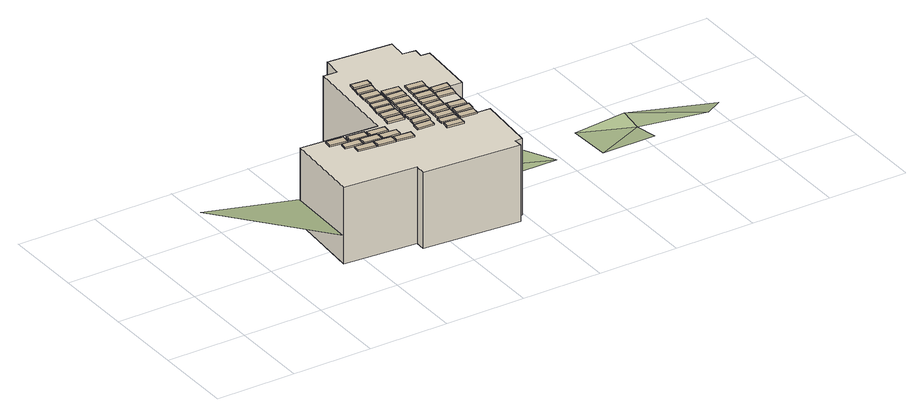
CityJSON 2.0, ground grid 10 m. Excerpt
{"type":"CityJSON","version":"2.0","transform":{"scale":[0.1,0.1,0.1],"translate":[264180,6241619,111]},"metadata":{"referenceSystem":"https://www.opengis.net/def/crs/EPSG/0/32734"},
"CityObjects":{
"building1":{"type":"Building","attributes":{"address":"50 Kylemore Road Universtity Estate Cape Town","building":"house","building:levels":3,"building_height":9.7,"roof_height":125.5,"ground_height":114.2,"plus_code":"4FRW3C6X+6GX"},"children":["building1-1","building1-2","building1-3","building1-4","building1-5","building1-6","building1-7","building1-8","building1-9","building1-10","building1-11","building1-12","building1-13","building1-14","building1-15","building1-16","building1-17","building1-18","building1-19","building1-20","building1-21","building1-22","building1-23","building1-24","building1-25","building1-26","building1-27","building1-28","building1-29","building1-30","building1-31","building1-32","building1-33","building1-34","building1-35","building1-36","building1-37","building1-38","building1-39"],"geometry":[{"type":"Solid","lod":"1","boundaries":[[[[0,1,2,3]],[[1,4,5,2]],[[4,6,7,5]],[[6,8,9,7]],[[8,10,11,9]],[[10,12,13,11]],[[12,14,15,13]],[[14,16,17,15]],[[16,18,19,17]],[[18,20,21,19]],[[20,22,23,21]],[[22,24,25,23]],[[24,26,27,25]],[[26,28,29,27]],[[28,30,31,29]],[[30,32,33,31]],[[32,34,35,33]],[[34,36,37,35]],[[36,38,39,37]],[[38,0,3,39]],[[3,2,5,7,9,11,13,15,17,19,21,23,25,27,29,31,33,35,37,39]],[[38,36,34,32,30,28,26,24,22,20,18,16,14,12,10,8,6,4,1,0]]]]}]},
"building1-1":{"type":"BuildingInstallation","parents":["building1"],"geometry":[{"type":"Solid","lod":"1","boundaries":[[[[40,41,42,43]],[[41,44,45,42]],[[44,46,47,45]],[[46,40,43,47]],[[43,42,45,47]],[[46,44,41,40]]]]}]},
"building1-2":{"type":"BuildingInstallation","parents":["building1"],"geometry":[{"type":"Solid","lod":"1","boundaries":[[[[48,49,50,51]],[[49,52,53,50]],[[52,54,55,53]],[[54,48,51,55]],[[51,50,53,55]],[[54,52,49,48]]]]}]},
"building1-3":{"type":"BuildingInstallation","parents":["building1"],"geometry":[{"type":"Solid","lod":"1","boundaries":[[[[56,57,58,59]],[[57,60,61,58]],[[60,62,63,61]],[[62,56,59,63]],[[59,58,61,63]],[[62,60,57,56]]]]}]},
"building1-4":{"type":"BuildingInstallation","parents":["building1"],"geometry":[{"type":"Solid","lod":"1","boundaries":[[[[64,65,66,67]],[[65,68,69,66]],[[68,70,71,69]],[[70,64,67,71]],[[67,66,69,71]],[[70,68,65,64]]]]}]},
"building1-5":{"type":"BuildingInstallation","parents":["building1"],"geometry":[{"type":"Solid","lod":"1","boundaries":[[[[72,73,74,75]],[[73,76,77,74]],[[76,78,79,77]],[[78,72,75,79]],[[75,74,77,79]],[[78,76,73,72]]]]}]},
"building1-6":{"type":"BuildingInstallation","parents":["building1"],"geometry":[{"type":"Solid","lod":"1","boundaries":[[[[80,81,82,83]],[[81,84,85,82]],[[84,86,87,85]],[[86,80,83,87]],[[83,82,85,87]],[[86,84,81,80]]]]}]},
"building1-7":{"type":"BuildingInstallation","parents":["building1"],"geometry":[{"type":"Solid","lod":"1","boundaries":[[[[88,89,90,91]],[[89,92,93,90]],[[92,94,95,93]],[[94,88,91,95]],[[91,90,93,95]],[[94,92,89,88]]]]}]},
"building1-8":{"type":"BuildingInstallation","parents":["building1"],"geometry":[{"type":"Solid","lod":"1","boundaries":[[[[96,97,98,99]],[[97,100,101,98]],[[100,102,103,101]],[[102,96,99,103]],[[99,98,101,103]],[[102,100,97,96]]]]}]},
"building1-9":{"type":"BuildingInstallation","parents":["building1"],"geometry":[{"type":"Solid","lod":"1","boundaries":[[[[104,105,106,107]],[[105,108,109,106]],[[108,110,111,109]],[[110,104,107,111]],[[107,106,109,111]],[[110,108,105,104]]]]}]},
"building1-10":{"type":"BuildingInstallation","parents":["building1"],"geometry":[{"type":"Solid","lod":"1","boundaries":[[[[112,113,114,115]],[[113,116,117,114]],[[116,118,119,117]],[[118,112,115,119]],[[115,114,117,119]],[[118,116,113,112]]]]}]},
"building1-11":{"type":"BuildingInstallation","parents":["building1"],"geometry":[{"type":"Solid","lod":"1","boundaries":[[[[120,121,122,123]],[[121,124,125,122]],[[124,126,127,125]],[[126,120,123,127]],[[123,122,125,127]],[[126,124,121,120]]]]}]},
"building1-12":{"type":"BuildingInstallation","parents":["building1"],"geometry":[{"type":"Solid","lod":"1","boundaries":[[[[128,129,130,131]],[[129,132,133,130]],[[132,134,135,133]],[[134,128,131,135]],[[131,130,133,135]],[[134,132,129,128]]]]}]},
"building1-13":{"type":"BuildingInstallation","parents":["building1"],"geometry":[{"type":"Solid","lod":"1","boundaries":[[[[136,137,138,139]],[[137,140,141,138]],[[140,142,143,141]],[[142,136,139,143]],[[139,138,141,143]],[[142,140,137,136]]]]}]},
"building1-14":{"type":"BuildingInstallation","parents":["building1"],"geometry":[{"type":"Solid","lod":"1","boundaries":[[[[144,145,146,147]],[[145,148,149,146]],[[148,150,151,149]],[[150,144,147,151]],[[147,146,149,151]],[[150,148,145,144]]]]}]},
"building1-15":{"type":"BuildingInstallation","parents":["building1"],"geometry":[{"type":"Solid","lod":"1","boundaries":[[[[152,153,154,155]],[[153,156,157,154]],[[156,158,159,157]],[[158,152,155,159]],[[155,154,157,159]],[[158,156,153,152]]]]}]},
"building1-16":{"type":"BuildingInstallation","parents":["building1"],"geometry":[{"type":"Solid","lod":"1","boundaries":[[[[160,161,162,163]],[[161,164,165,162]],[[164,166,167,165]],[[166,160,163,167]],[[163,162,165,167]],[[166,164,161,160]]]]}]},
"building1-17":{"type":"BuildingInstallation","parents":["building1"],"geometry":[{"type":"Solid","lod":"1","boundaries":[[[[168,169,170,171]],[[169,172,173,170]],[[172,174,175,173]],[[174,168,171,175]],[[171,170,173,175]],[[174,172,169,168]]]]}]},
"building1-18":{"type":"BuildingInstallation","parents":["building1"],"geometry":[{"type":"Solid","lod":"1","boundaries":[[[[176,177,178,179]],[[177,180,181,178]],[[180,182,183,181]],[[182,176,179,183]],[[179,178,181,183]],[[182,180,177,176]]]]}]},
"building1-19":{"type":"BuildingInstallation","parents":["building1"],"geometry":[{"type":"Solid","lod":"1","boundaries":[[[[184,185,186,187]],[[185,188,189,186]],[[188,190,191,189]],[[190,184,187,191]],[[187,186,189,191]],[[190,188,185,184]]]]}]},
"building1-20":{"type":"BuildingInstallation","parents":["building1"],"geometry":[{"type":"Solid","lod":"1","boundaries":[[[[192,193,194,195]],[[193,196,197,194]],[[196,198,199,197]],[[198,192,195,199]],[[195,194,197,199]],[[198,196,193,192]]]]}]},
"building1-21":{"type":"BuildingInstallation","parents":["building1"],"geometry":[{"type":"Solid","lod":"1","boundaries":[[[[200,201,202,203]],[[201,204,205,202]],[[204,206,207,205]],[[206,200,203,207]],[[203,202,205,207]],[[206,204,201,200]]]]}]},
"building1-22":{"type":"BuildingInstallation","parents":["building1"],"geometry":[{"type":"Solid","lod":"1","boundaries":[[[[208,209,210,211]],[[209,212,213,210]],[[212,214,215,213]],[[214,208,211,215]],[[211,210,213,215]],[[214,212,209,208]]]]}]},
"building1-23":{"type":"BuildingInstallation","parents":["building1"],"geometry":[{"type":"Solid","lod":"1","boundaries":[[[[216,217,218,219]],[[217,220,221,218]],[[220,222,223,221]],[[222,216,219,223]],[[219,218,221,223]],[[222,220,217,216]]]]}]},
"building1-24":{"type":"BuildingInstallation","parents":["building1"],"geometry":[{"type":"Solid","lod":"1","boundaries":[[[[224,225,226,227]],[[225,228,229,226]],[[228,230,231,229]],[[230,224,227,231]],[[227,226,229,231]],[[230,228,225,224]]]]}]},
"building1-25":{"type":"BuildingInstallation","parents":["building1"],"geometry":[{"type":"Solid","lod":"1","boundaries":[[[[232,233,234,235]],[[233,236,237,234]],[[236,238,239,237]],[[238,232,235,239]],[[235,234,237,239]],[[238,236,233,232]]]]}]},
"building1-26":{"type":"BuildingInstallation","parents":["building1"],"geometry":[{"type":"Solid","lod":"1","boundaries":[[[[240,241,242,243]],[[241,244,245,242]],[[244,246,247,245]],[[246,240,243,247]],[[243,242,245,247]],[[246,244,241,240]]]]}]},
"building1-27":{"type":"BuildingInstallation","parents":["building1"],"geometry":[{"type":"Solid","lod":"1","boundaries":[[[[248,249,250,251]],[[249,252,253,250]],[[252,254,255,253]],[[254,248,251,255]],[[251,250,253,255]],[[254,252,249,248]]]]}]},
"building1-28":{"type":"BuildingInstallation","parents":["building1"],"geometry":[{"type":"Solid","lod":"1","boundaries":[[[[256,257,258,259]],[[257,260,261,258]],[[260,262,263,261]],[[262,256,259,263]],[[259,258,261,263]],[[262,260,257,256]]]]}]},
"building1-29":{"type":"BuildingInstallation","parents":["building1"],"geometry":[{"type":"Solid","lod":"1","boundaries":[[[[264,265,266,267]],[[265,268,269,266]],[[268,270,271,269]],[[270,264,267,271]],[[267,266,269,271]],[[270,268,265,264]]]]}]},
"building1-30":{"type":"BuildingInstallation","parents":["building1"],"geometry":[{"type":"Solid","lod":"1","boundaries":[[[[272,273,274,275]],[[273,276,277,274]],[[276,278,279,277]],[[278,272,275,279]],[[275,274,277,279]],[[278,276,273,272]]]]}]},
"building1-31":{"type":"BuildingInstallation","parents":["building1"],"geometry":[{"type":"Solid","lod":"1","boundaries":[[[[280,281,282,283]],[[281,284,285,282]],[[284,286,287,285]],[[286,280,283,287]],[[283,282,285,287]],[[286,284,281,280]]]]}]},
"building1-32":{"type":"BuildingInstallation","parents":["building1"],"geometry":[{"type":"Solid","lod":"1","boundaries":[[[[288,289,290,291]],[[289,292,293,290]],[[292,294,295,293]],[[294,288,291,295]],[[291,290,293,295]],[[294,292,289,288]]]]}]},
"building1-33":{"type":"BuildingInstallation","parents":["building1"],"geometry":[{"type":"Solid","lod":"1","boundaries":[[[[296,297,298,299]],[[297,300,301,298]],[[300,302,303,301]],[[302,296,299,303]],[[299,298,301,303]],[[302,300,297,296]]]]}]},
"building1-34":{"type":"BuildingInstallation","parents":["building1"],"geometry":[{"type":"Solid","lod":"1","boundaries":[[[[304,305,306,307]],[[305,308,309,306]],[[308,310,311,309]],[[310,304,307,311]],[[307,306,309,311]],[[310,308,305,304]]]]}]},
"building1-35":{"type":"BuildingInstallation","parents":["building1"],"geometry":[{"type":"Solid","lod":"1","boundaries":[[[[312,313,314,315]],[[313,316,317,314]],[[316,318,319,317]],[[318,312,315,319]],[[315,314,317,319]],[[318,316,313,312]]]]}]},
"building1-36":{"type":"BuildingInstallation","parents":["building1"],"geometry":[{"type":"Solid","lod":"1","boundaries":[[[[320,321,322,323]],[[321,324,325,322]],[[324,326,327,325]],[[326,320,323,327]],[[323,322,325,327]],[[326,324,321,320]]]]}]},
"building1-37":{"type":"BuildingInstallation","parents":["building1"],"geometry":[{"type":"Solid","lod":"1","boundaries":[[[[328,329,330,331]],[[329,332,333,330]],[[332,334,335,333]],[[334,328,331,335]],[[331,330,333,335]],[[334,332,329,328]]]]}]},
"building1-38":{"type":"BuildingInstallation","parents":["building1"],"geometry":[{"type":"Solid","lod":"1","boundaries":[[[[336,337,338,339]],[[337,340,341,338]],[[340,342,343,341]],[[342,336,339,343]],[[339,338,341,343]],[[342,340,337,336]]]]}]},
"building1-39":{"type":"BuildingInstallation","parents":["building1"],"geometry":[{"type":"Solid","lod":"1","boundaries":[[[[344,345,346,347]],[[345,348,349,346]],[[348,350,351,349]],[[350,344,347,351]],[[347,346,349,351]],[[350,348,345,344]]]]}]},
"terrain1":{"type":"TINRelief","geometry":[{"type":"CompositeSurface","lod":"1","boundaries":[[[352,353,354]],[[355,356,357]],[[357,356,358]],[[359,357,358]],[[356,360,358]],[[360,361,358]],[[362,363,364]],[[362,364,365]],[[366,363,362]],[[367,366,362]],[[366,367,368]]]}]}
},
"vertices":[
[373,14,32],[379,88,32],[379,88,129],[373,14,129],[362,89,32],[362,89,129],[367,153,32],[367,153,129],[384,152,32],[384,152,129],[389,225,32],[389,225,129],[378,226,32],[378,226,129],[379,238,32],[379,238,129],[363,240,32],[363,240,129],[365,264,32],[365,264,129],[284,270,32],[284,270,129],[282,246,32],[282,246,129],[264,247,32],[264,247,129],[255,123,32],[255,123,129],[158,130,32],[158,130,129],[151,32,32],[151,32,129],[243,25,32],[243,25,129],[242,12,32],[242,12,129],[364,3,32],[364,3,129],[364,14,32],[364,14,129],
[254,91,130],[253,82,130],[253,82,132],[254,91,132],[275,80,130],[275,80,132],[276,89,130],[276,89,132],
[231,94,130],[230,84,130],[230,84,132],[231,94,132],[252,82,130],[252,82,132],[252,92,130],[252,92,132],
[207,96,130],[206,87,130],[206,87,132],[207,96,132],[228,85,130],[228,85,132],[229,94,130],[229,94,132],
[198,108,130],[197,99,130],[197,99,132],[198,108,132],[218,97,130],[218,97,132],[219,107,130],[219,107,132],
[221,107,130],[220,97,130],[220,97,132],[221,107,132],[242,95,130],[242,95,132],[242,105,130],[242,105,132],
[244,104,130],[243,94,130],[243,94,132],[244,104,132],[265,93,130],[265,93,132],[265,102,130],[265,102,132],
[186,122,130],[185,112,130],[185,112,132],[186,122,132],[207,110,130],[207,110,132],[208,120,130],[208,120,132],
[211,119,130],[211,110,130],[211,110,132],[211,119,132],[232,108,130],[232,108,132],[233,117,130],[233,117,132],
[236,116,130],[235,107,130],[235,107,132],[236,116,132],[257,105,130],[257,105,132],[258,114,130],[258,114,132],
[276,211,130],[275,202,130],[275,202,132],[276,211,132],[296,200,130],[296,200,132],[297,209,130],[297,209,132],
[274,199,130],[273,190,130],[273,190,132],[274,199,132],[294,188,130],[294,188,132],[295,197,130],[295,197,132],
[273,187,130],[272,178,130],[272,178,132],[273,187,132],[293,176,130],[293,176,132],[294,185,130],[294,185,132],
[272,175,130],[272,166,130],[272,166,132],[272,175,132],[292,164,130],[292,164,132],[293,174,130],[293,174,132],
[271,164,130],[270,155,130],[270,155,132],[271,164,132],[291,153,130],[291,153,132],[292,162,130],[292,162,132],
[269,153,130],[268,144,130],[268,144,132],[269,153,132],[289,142,130],[289,142,132],[290,151,130],[290,151,132],
[268,141,130],[268,132,130],[268,132,132],[268,141,132],[289,130,130],[289,130,132],[289,140,130],[289,140,132],
[267,129,130],[266,120,130],[266,120,132],[267,129,132],[287,118,130],[287,118,132],[288,127,130],[288,127,132],
[296,170,130],[295,161,130],[295,161,132],[296,170,132],[316,160,130],[316,160,132],[317,169,130],[317,169,132],
[297,181,130],[296,172,130],[296,172,132],[297,181,132],[317,170,130],[317,170,132],[318,179,130],[318,179,132],
[295,159,130],[294,150,130],[294,150,132],[295,159,132],[315,148,130],[315,148,132],[316,157,130],[316,157,132],
[293,148,130],[293,139,130],[293,139,132],[293,148,132],[314,137,130],[314,137,132],[314,146,130],[314,146,132],
[292,136,130],[291,127,130],[291,127,132],[292,136,132],[312,125,130],[312,125,132],[313,134,130],[313,134,132],
[291,124,130],[290,115,130],[290,115,132],[291,124,132],[311,113,130],[311,113,132],[312,122,130],[312,122,132],
[290,112,130],[289,103,130],[289,103,132],[290,112,132],[310,102,130],[310,102,132],[311,111,130],[311,111,132],
[325,177,130],[324,168,130],[324,168,132],[325,177,132],[345,166,130],[345,166,132],[346,175,130],[346,175,132],
[323,166,130],[323,157,130],[323,157,132],[323,166,132],[344,155,130],[344,155,132],[344,164,130],[344,164,132],
[322,155,130],[322,146,130],[322,146,132],[322,155,132],[343,144,130],[343,144,132],[343,154,130],[343,154,132],
[321,143,130],[320,134,130],[320,134,132],[321,143,132],[341,132,130],[341,132,132],[342,141,130],[342,141,132],
[320,131,130],[319,122,130],[319,122,132],[320,131,132],[340,121,130],[340,121,132],[341,130,130],[341,130,132],
[319,120,130],[318,111,130],[318,111,132],[319,120,132],[339,110,130],[339,110,132],[340,119,130],[340,119,132],
[318,109,130],[318,100,130],[318,100,132],[318,109,132],[338,98,130],[338,98,132],[339,107,130],[339,107,132],
[316,97,130],[316,88,130],[316,88,132],[316,97,132],[337,86,130],[337,86,132],[337,95,130],[337,95,132],
[346,158,130],[345,149,130],[345,149,132],[346,158,132],[366,148,130],[366,148,132],[367,157,130],[367,157,132],
[344,146,130],[343,137,130],[343,137,132],[344,146,132],[364,135,130],[364,135,132],[365,144,130],[365,144,132],
[342,120,130],[342,111,130],[342,111,132],[342,120,132],[362,109,130],[362,109,132],[363,118,130],[363,118,132],
[342,107,130],[341,98,130],[341,98,132],[342,107,132],[362,97,130],[362,97,132],[363,106,130],[363,106,132],
[340,96,130],[340,87,130],[340,87,132],[340,96,132],[360,85,130],[360,85,132],[361,94,130],[361,94,132],
[287,100,130],[286,91,130],[286,91,132],[287,100,132],[307,90,130],[307,90,132],[308,99,130],[308,99,132],
[317,86,130],[316,77,130],[316,77,132],[317,86,132],[337,75,130],[337,75,132],[337,84,130],[337,84,132],
[3,92,115],[151,32,68],[158,130,63],[362,89,36],[379,88,36],[365,129,36],[402,118,34],[384,152,38],[465,86,37],[433,165,32],[588,114,26],[525,141,25],[519,76,34],[585,74,35],[594,149,25],[678,108,19],[712,140,5]
]}
